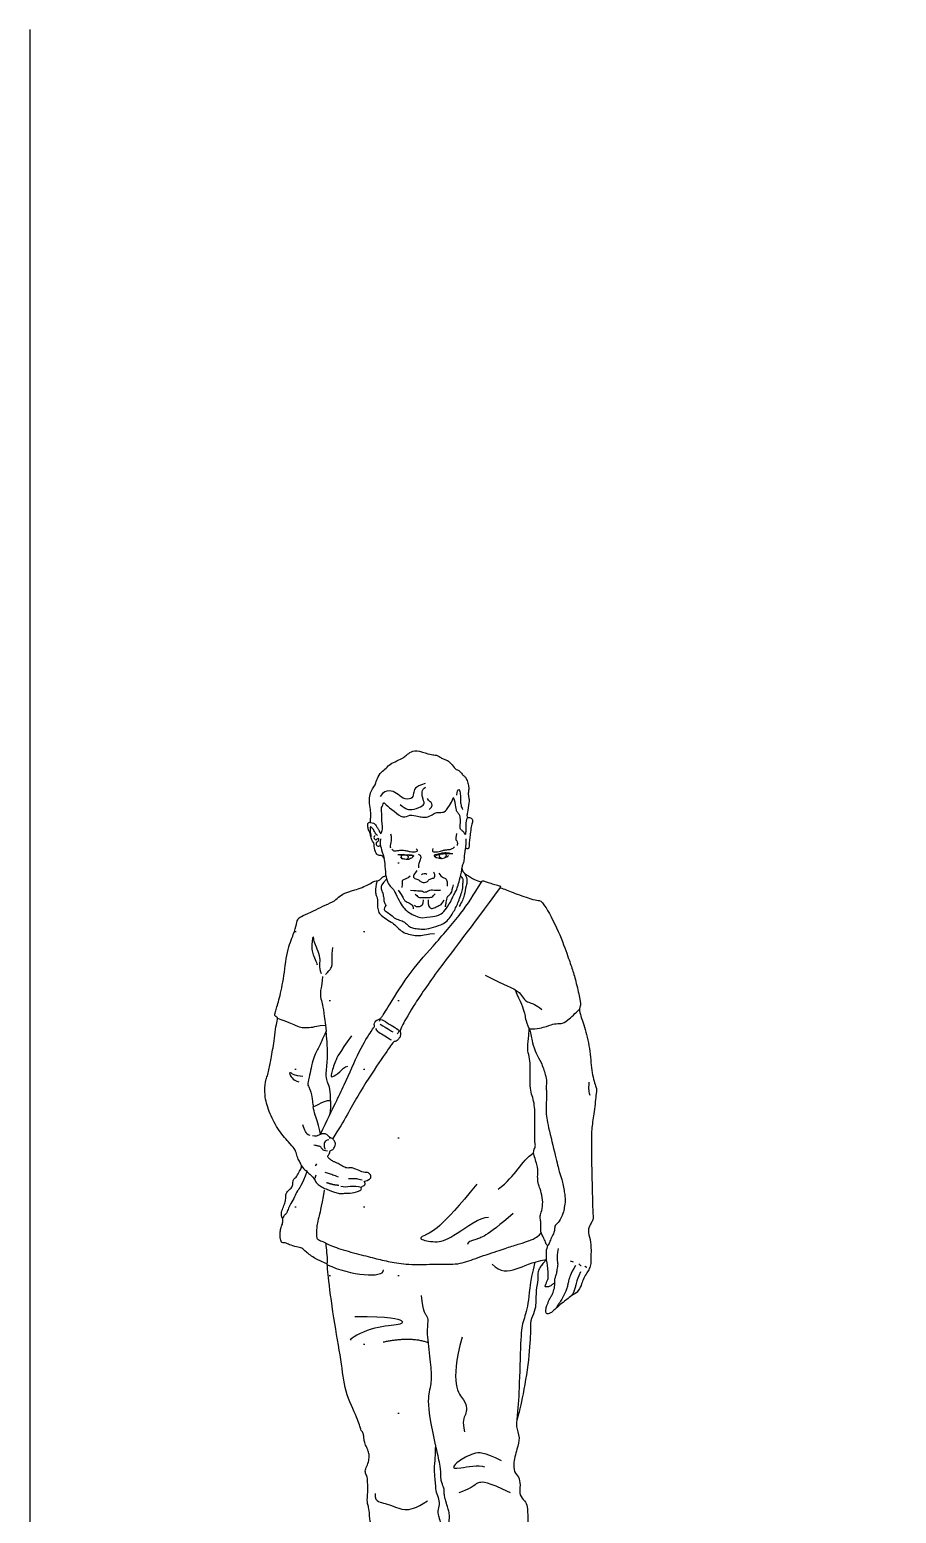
# Model space of a CAD drawing. Header units: millimetres. Extents: x 1205.7 to 1284.3, y 625.1 to 651.5.
# Drawn here: x 1205.698 to 1206.697, y 647.795 to 649.508 of the extents above; entities that cross this region are included whole.
import ezdxf

# ---------------------------------------------------------------- set-up
doc = ezdxf.new("R2010")
doc.units = ezdxf.units.MM

msp = doc.modelspace()

# ---------------------------------------------------------------- hatches: boundary and pattern name
h = msp.add_hatch()
h.set_pattern_fill('DOTS', color=256, scale=0.05)
h.set_pattern_definition([(0, (-524.291596, -66.7022), (0.0396875, 0.079375), [0, -0.079375])])
edge = h.paths.add_edge_path()
edge.add_line((1206.6972, 647.4814), (1206.2643, 647.4927))
edge.add_spline(control_points=[(1206.2643, 647.4927), (1206.2641, 647.4926), (1206.2634, 647.4925), (1206.2618, 647.4925), (1206.2031, 647.4925), (1206.2007, 647.4924), (1206.1999, 647.4929), (1206.1997, 647.4943), (1206.1997, 647.4944)], knot_values=[278.712455, 278.712455, 278.712455, 278.712455, 278.901999, 279.288079, 279.674158, 280.060237, 280.446317, 280.48309, 280.48309, 280.48309, 280.48309], degree=3, periodic=0)
edge.add_spline(control_points=[(1206.1975, 647.5215), (1206.1974, 647.5206), (1206.1972, 647.5182), (1206.1985, 647.5132), (1206.2, 647.5037), (1206.1992, 647.4997), (1206.1995, 647.4957), (1206.1997, 647.4944)], knot_values=[277.022406, 277.022406, 277.022406, 277.022406, 277.204912, 277.590991, 277.97707, 278.36315, 278.712455, 278.712455, 278.712455, 278.712455], degree=3, periodic=0)
edge.add_line((1206.1997, 647.4944), (1206.1803, 647.4949))
edge.add_spline(control_points=[(1206.1803, 647.4949), (1206.1796, 647.4942), (1206.1776, 647.4931), (1206.1763, 647.4925), (1206.1757, 647.4925), (1206.1752, 647.4925), (1206.1208, 647.4925), (1206.1188, 647.4925), (1206.1175, 647.493), (1206.1155, 647.4948), (1206.1147, 647.4966), (1206.1147, 647.4967)], knot_values=[238.578133, 238.578133, 238.578133, 238.578133, 238.820392, 239.206471, 239.59255, 239.978629, 240.364709, 240.750788, 241.136867, 241.522946, 241.541799, 241.541799, 241.541799, 241.541799], degree=3, periodic=0)
edge.add_spline(control_points=[(1206.1568, 648.672), (1206.1532, 648.673), (1206.143, 648.6767), (1206.1359, 648.6734), (1206.1307, 648.6691), (1206.128, 648.6669), (1206.1187, 648.6626), (1206.112, 648.6592), (1206.1077, 648.654), (1206.1016, 648.6497), (1206.0973, 648.6412), (1206.0964, 648.6356), (1206.0927, 648.632), (1206.0899, 648.6249), (1206.089, 648.6172), (1206.0907, 648.6068), (1206.0915, 648.601), (1206.0907, 648.5972), (1206.0905, 648.5941), (1206.0909, 648.5927), (1206.0908, 648.5925), (1206.0893, 648.593), (1206.0883, 648.5925), (1206.0871, 648.5902), (1206.0883, 648.5848), (1206.0889, 648.5831), (1206.0897, 648.5815), (1206.0908, 648.5783), (1206.0921, 648.5715), (1206.0942, 648.57), (1206.0946, 648.5688), (1206.0961, 648.5575), (1206.0997, 648.5544), (1206.1041, 648.5544), (1206.1059, 648.5528), (1206.1072, 648.5497), (1206.1084, 648.5341), (1206.109, 648.5307), (1206.1042, 648.5301), (1206.103, 648.5275), (1206.1004, 648.5254), (1206.0939, 648.525), (1206.0913, 648.5216), (1206.0709, 648.5138), (1206.0603, 648.5115), (1206.0538, 648.5062), (1206.0481, 648.5009), (1206.0351, 648.4959), (1206.0255, 648.4907), (1206.0115, 648.4846), (1206.0069, 648.4822), (1206.0056, 648.476), (1206.0026, 648.4644), (1205.9941, 648.4454), (1205.9906, 648.4102), (1205.9848, 648.3863), (1205.9806, 648.3724), (1205.9798, 648.3696), (1205.9834, 648.3678), (1205.9836, 648.3668), (1205.9836, 648.3646), (1205.9807, 648.3545), (1205.98, 648.3398), (1205.9776, 648.3303), (1205.9759, 648.3197), (1205.9746, 648.3124), (1205.9733, 648.3054), (1205.9712, 648.2982), (1205.9694, 648.2951), (1205.9679, 648.2783), (1205.9731, 648.2592), (1205.9832, 648.2387), (1205.997, 648.2227), (1206.0035, 648.216), (1206.0053, 648.2101), (1206.0072, 648.204), (1206.0102, 648.1991), (1206.0115, 648.1959), (1206.0111, 648.1941), (1206.0081, 648.1889), (1206.0046, 648.1824), (1206.0028, 648.182), (1206.0014, 648.1802), (1206.0012, 648.1744), (1205.9998, 648.1708), (1205.994, 648.1665), (1205.993, 648.1631), (1205.993, 648.1585), (1205.9924, 648.1536), (1205.9895, 648.1474), (1205.9875, 648.141), (1205.9882, 648.1368), (1205.9895, 648.1361), (1205.9899, 648.1319), (1205.9882, 648.1264), (1205.9865, 648.1217), (1205.9862, 648.1157), (1205.9867, 648.112), (1205.9875, 648.1092), (1205.9885, 648.1075), (1205.9912, 648.1075), (1205.9932, 648.1075), (1205.9962, 648.1053), (1206.0063, 648.1025), (1206.0118, 648.102), (1206.0155, 648.0973), (1206.027, 648.0889), (1206.0386, 648.0839), (1206.0409, 648.0832), (1206.0411, 648.0812), (1206.0411, 648.0759), (1206.0479, 648.02), (1206.0577, 647.97), (1206.0603, 647.9361), (1206.0771, 647.9027), (1206.0794, 647.8908), (1206.0821, 647.8888), (1206.0831, 647.8841), (1206.0831, 647.8811), (1206.0841, 647.8754), (1206.0871, 647.8701), (1206.0891, 647.8642), (1206.0893, 647.8597), (1206.0881, 647.8528), (1206.0846, 647.8465), (1206.0846, 647.8413), (1206.0873, 647.8373), (1206.0873, 647.8304), (1206.0881, 647.8242), (1206.0866, 647.809), (1206.0878, 647.804), (1206.0894, 647.8002), (1206.0898, 647.7851), (1206.0935, 647.7764), (1206.0958, 647.7696), (1206.0968, 647.7634), (1206.0994, 647.6977), (1206.1027, 647.687), (1206.106, 647.6823), (1206.1079, 647.6757), (1206.1071, 647.6662), (1206.1068, 647.6585), (1206.1086, 647.6533), (1206.1083, 647.6454), (1206.1077, 647.6395), (1206.1074, 647.6334), (1206.1089, 647.6291), (1206.1129, 647.6239), (1206.1129, 647.6205), (1206.1083, 647.6156), (1206.1059, 647.5889), (1206.1059, 647.5834), (1206.1104, 647.5813), (1206.1148, 647.5801), (1206.1195, 647.5769), (1206.1208, 647.5751), (1206.119, 647.5743), (1206.1192, 647.5688), (1206.1214, 647.5494), (1206.1192, 647.5375), (1206.1156, 647.5277), (1206.1165, 647.5221), (1206.1165, 647.5175), (1206.1157, 647.5169), (1206.1149, 647.5165), (1206.1138, 647.5115), (1206.1129, 647.503), (1206.114, 647.4983), (1206.1147, 647.4967)], knot_values=[174.507828, 174.507828, 174.507828, 174.507828, 174.893907, 175.279986, 175.666065, 176.052145, 176.438224, 176.824303, 177.210382, 177.596462, 177.982541, 178.36862, 178.754699, 179.140779, 179.526858, 179.912937, 180.299017, 180.685096, 181.071175, 181.457254, 181.843334, 182.229413, 182.615492, 183.001571, 183.387651, 183.77373, 184.159809, 184.545888, 184.931968, 185.318047, 185.704126, 186.090206, 186.476285, 186.862364, 187.248443, 187.634523, 188.020602, 188.406681, 188.79276, 189.17884, 189.564919, 189.950998, 190.337077, 190.723157, 191.109236, 191.495315, 191.881394, 192.267474, 192.653553, 193.039632, 193.425712, 193.811791, 194.19787, 194.583949, 194.970029, 195.356108, 195.742187, 196.128266, 196.514346, 196.900425, 197.286504, 197.672583, 198.058663, 198.444742, 198.830821, 199.216901, 199.60298, 199.989059, 200.375138, 200.761218, 201.147297, 201.533376, 201.919455, 202.305535, 202.691614, 203.077693, 203.463772, 203.849852, 204.235931, 204.62201, 205.008089, 205.394169, 205.780248, 206.166327, 206.552407, 206.938486, 207.324565, 207.710644, 208.096724, 208.482803, 208.868882, 209.254961, 209.641041, 210.02712, 210.413199, 210.799278, 211.185358, 211.571437, 211.957516, 212.343596, 212.729675, 213.115754, 213.501833, 213.887913, 214.273992, 214.660071, 215.04615, 215.43223, 215.818309, 216.204388, 216.590467, 216.976547, 217.362626, 217.748705, 218.134784, 218.520864, 218.906943, 219.293022, 219.679102, 220.065181, 220.45126, 220.837339, 221.223419, 221.609498, 221.995577, 222.381656, 222.767736, 223.153815, 223.539894, 223.925973, 224.312053, 224.698132, 225.084211, 225.47029, 225.85637, 226.242449, 226.628528, 227.014608, 227.400687, 227.786766, 228.172845, 228.558925, 228.945004, 229.331083, 229.717162, 230.103242, 230.489321, 230.8754, 231.261479, 231.647559, 232.033638, 232.419717, 232.805797, 233.191876, 233.577955, 233.964034, 234.350114, 234.736193, 235.122272, 235.508351, 235.894431, 236.28051, 236.666589, 237.052668, 237.438748, 237.824827, 238.210906, 238.578133, 238.578133, 238.578133, 238.578133], degree=3, periodic=0)
edge.add_line((1206.1147, 647.4967), (1205.6976, 647.5076))
edge.add_line((1205.6976, 647.5076), (1205.6976, 647.4075))
edge.add_line((1205.6976, 647.4075), (1206.6972, 647.3814))
edge.add_line((1206.6972, 647.3814), (1206.6972, 647.4814))

# ---------------------------------------------------------------- linework, layer by layer
msp.add_line((1205.6976, 649.5076), (1205.6976, 647.2575))
for points in [[(1206.0328, 648.3584), (1206.0386, 648.3588)], [(1206.3211, 648.0865), (1206.3244, 648.0854)]]:
    msp.add_lwpolyline(points)
for points, knots in [([(1206.2186, 648.5238), (1206.2179, 648.524), (1206.2143, 648.5254), (1206.2091, 648.5273), (1206.1982, 648.5344), (1206.1974, 648.536), (1206.196, 648.5384), (1206.1962, 648.5424), (1206.1987, 648.5479), (1206.1987, 648.5533), (1206.1994, 648.5585), (1206.1997, 648.5613), (1206.2003, 648.5633), (1206.2015, 648.5626), (1206.2031, 648.5617), (1206.2044, 648.5636), (1206.2044, 648.5673), (1206.2048, 648.5727), (1206.2059, 648.5789), (1206.2067, 648.5883), (1206.2089, 648.593), (1206.2081, 648.5967), (1206.2058, 648.5982), (1206.2039, 648.5983), (1206.2025, 648.5981), (1206.2017, 648.6001), (1206.2027, 648.6054), (1206.2049, 648.619), (1206.2038, 648.6221), (1206.2033, 648.626), (1206.2041, 648.6316), (1206.204, 648.6347), (1206.202, 648.6414), (1206.2004, 648.6451), (1206.1976, 648.6467), (1206.195, 648.6503), (1206.1927, 648.6526), (1206.1893, 648.6539), (1206.1883, 648.6551), (1206.1814, 648.663), (1206.1775, 648.6653), (1206.1736, 648.6661), (1206.17, 648.6687), (1206.1668, 648.6704), (1206.1641, 648.6703), (1206.1603, 648.6709), (1206.1568, 648.672), (1206.1532, 648.673), (1206.143, 648.6767), (1206.1359, 648.6734), (1206.1307, 648.6691), (1206.128, 648.6669), (1206.1187, 648.6626), (1206.112, 648.6592), (1206.1077, 648.654), (1206.1016, 648.6497), (1206.0973, 648.6412), (1206.0964, 648.6356), (1206.0927, 648.632), (1206.0899, 648.6249), (1206.089, 648.6172), (1206.0907, 648.6068), (1206.0915, 648.601), (1206.0907, 648.5972), (1206.0905, 648.5941), (1206.0909, 648.5927), (1206.0908, 648.5925), (1206.0893, 648.593), (1206.0883, 648.5925), (1206.0871, 648.5902), (1206.0883, 648.5848), (1206.0889, 648.5831), (1206.0897, 648.5815), (1206.0908, 648.5783), (1206.0921, 648.5715), (1206.0942, 648.57), (1206.0946, 648.5688), (1206.0961, 648.5575), (1206.0997, 648.5544), (1206.1041, 648.5544), (1206.1059, 648.5528), (1206.1072, 648.5497), (1206.1084, 648.5341), (1206.109, 648.5307), (1206.1042, 648.5301), (1206.103, 648.5275), (1206.1004, 648.5254), (1206.0939, 648.525), (1206.0913, 648.5216), (1206.0709, 648.5138), (1206.0603, 648.5115), (1206.0538, 648.5062), (1206.0481, 648.5009), (1206.0351, 648.4959), (1206.0255, 648.4907), (1206.0115, 648.4846), (1206.0069, 648.4822), (1206.0056, 648.476), (1206.0026, 648.4644), (1205.9941, 648.4454), (1205.9906, 648.4102), (1205.9848, 648.3863), (1205.9806, 648.3724), (1205.9798, 648.3696), (1205.9834, 648.3678), (1205.9836, 648.3668), (1205.9836, 648.3646), (1205.9807, 648.3545), (1205.98, 648.3398), (1205.9776, 648.3303), (1205.9759, 648.3197), (1205.9746, 648.3124), (1205.9733, 648.3054), (1205.9712, 648.2982), (1205.9694, 648.2951), (1205.9679, 648.2783), (1205.9731, 648.2592), (1205.9832, 648.2387), (1205.997, 648.2227), (1206.0035, 648.216), (1206.0053, 648.2101), (1206.0072, 648.204), (1206.0102, 648.1991), (1206.0115, 648.1959), (1206.0111, 648.1941), (1206.0081, 648.1889), (1206.0046, 648.1824), (1206.0028, 648.182), (1206.0014, 648.1802), (1206.0012, 648.1744), (1205.9998, 648.1708), (1205.994, 648.1665), (1205.993, 648.1631), (1205.993, 648.1585), (1205.9924, 648.1536), (1205.9895, 648.1474), (1205.9875, 648.141), (1205.9882, 648.1368), (1205.9895, 648.1361), (1205.9899, 648.1319), (1205.9882, 648.1264), (1205.9865, 648.1217), (1205.9862, 648.1157), (1205.9867, 648.112), (1205.9875, 648.1092), (1205.9885, 648.1075), (1205.9912, 648.1075), (1205.9932, 648.1075), (1205.9962, 648.1053), (1206.0063, 648.1025), (1206.0118, 648.102), (1206.0155, 648.0973), (1206.027, 648.0889), (1206.0386, 648.0839), (1206.0409, 648.0832), (1206.0411, 648.0812), (1206.0411, 648.0759), (1206.0479, 648.02), (1206.0577, 647.97), (1206.0603, 647.9361), (1206.0771, 647.9027), (1206.0794, 647.8908), (1206.0821, 647.8888), (1206.0831, 647.8841), (1206.0831, 647.8811), (1206.0841, 647.8754), (1206.0871, 647.8701), (1206.0891, 647.8642), (1206.0893, 647.8597), (1206.0881, 647.8528), (1206.0846, 647.8465), (1206.0846, 647.8413), (1206.0873, 647.8373), (1206.0873, 647.8304), (1206.0881, 647.8242), (1206.0866, 647.809), (1206.0878, 647.804), (1206.0894, 647.8002), (1206.0898, 647.7851), (1206.0935, 647.7764), (1206.0958, 647.7696), (1206.0968, 647.7634), (1206.0994, 647.6977), (1206.1027, 647.687), (1206.106, 647.6823), (1206.1079, 647.6757), (1206.1071, 647.6662), (1206.1068, 647.6585), (1206.1086, 647.6533), (1206.1083, 647.6454), (1206.1077, 647.6395), (1206.1074, 647.6334), (1206.1089, 647.6291), (1206.1129, 647.6239), (1206.1129, 647.6205), (1206.1083, 647.6156), (1206.1059, 647.5889), (1206.1059, 647.5834), (1206.1104, 647.5813), (1206.1148, 647.5801), (1206.1195, 647.5769), (1206.1208, 647.5751), (1206.119, 647.5743), (1206.1192, 647.5688), (1206.1214, 647.5494), (1206.1192, 647.5375), (1206.1156, 647.5277), (1206.1165, 647.5221), (1206.1165, 647.5175), (1206.1157, 647.5169), (1206.1149, 647.5165), (1206.1138, 647.5115), (1206.1129, 647.5028), (1206.1146, 647.4957), (1206.1175, 647.493), (1206.1188, 647.4925), (1206.1208, 647.4925), (1206.1752, 647.4925), (1206.1757, 647.4925), (1206.1763, 647.4925), (1206.1778, 647.4932), (1206.182, 647.4956), (1206.1831, 647.5034), (1206.1835, 647.5154), (1206.1811, 647.5208), (1206.1793, 647.5221), (1206.1782, 647.5264), (1206.1772, 647.5317), (1206.1778, 647.5348), (1206.1768, 647.5545), (1206.1765, 647.5641), (1206.1763, 647.5694), (1206.1755, 647.5728), (1206.1763, 647.5773), (1206.1778, 647.5825), (1206.1773, 647.5845), (1206.1761, 647.5868), (1206.1763, 647.5881), (1206.1772, 647.5889), (1206.1814, 647.5981), (1206.1801, 647.6036), (1206.1794, 647.6043), (1206.1804, 647.6105), (1206.1809, 647.6162), (1206.1784, 647.6279), (1206.181, 647.6345), (1206.1796, 647.6384), (1206.1778, 647.6428), (1206.1777, 647.6711), (1206.1769, 647.6847), (1206.1739, 647.693), (1206.1761, 647.7393), (1206.1769, 647.7472), (1206.1746, 647.7533), (1206.1744, 647.7644), (1206.171, 647.7731), (1206.1714, 647.7863), (1206.1687, 647.7928), (1206.1679, 647.7977), (1206.1706, 647.8056), (1206.1691, 647.8136), (1206.1653, 647.8219), (1206.1657, 647.8295), (1206.1645, 647.8363), (1206.1638, 647.8499), (1206.1657, 647.8624), (1206.1653, 647.8742), (1206.1661, 647.8746), (1206.1662, 647.872), (1206.1721, 647.8467), (1206.1718, 647.8397), (1206.1718, 647.8335), (1206.1754, 647.8243), (1206.1758, 647.8222), (1206.1758, 647.8163), (1206.1767, 647.812), (1206.1797, 647.8022), (1206.1813, 647.7982), (1206.1819, 647.7912), (1206.1813, 647.7844), (1206.1825, 647.7795), (1206.1858, 647.7535), (1206.1869, 647.7312), (1206.1922, 647.7232), (1206.1934, 647.7156), (1206.1926, 647.7062), (1206.1918, 647.699), (1206.1897, 647.7012), (1206.1927, 647.6915), (1206.1922, 647.6818), (1206.1912, 647.6769), (1206.1928, 647.6565), (1206.1902, 647.6501), (1206.189, 647.644), (1206.1879, 647.6376), (1206.1894, 647.6346), (1206.1875, 647.627), (1206.1909, 647.6221), (1206.1955, 647.6156), (1206.1962, 647.6103), (1206.1936, 647.6035), (1206.1939, 647.5993), (1206.1935, 647.5916), (1206.196, 647.5869), (1206.1972, 647.5849), (1206.197, 647.5837), (1206.195, 647.5815), (1206.1939, 647.5654), (1206.1939, 647.5548), (1206.1962, 647.5503), (1206.1985, 647.5442), (1206.1988, 647.5386), (1206.1981, 647.5238), (1206.197, 647.5192), (1206.1985, 647.5132), (1206.2, 647.5037), (1206.1992, 647.4996), (1206.1996, 647.4931), (1206.2007, 647.4924), (1206.2031, 647.4925), (1206.2618, 647.4925), (1206.2638, 647.4925), (1206.2648, 647.4929), (1206.2667, 647.4959), (1206.2667, 647.5023), (1206.2665, 647.5049), (1206.2696, 647.5091), (1206.275, 647.5182), (1206.2755, 647.5237), (1206.2745, 647.53), (1206.2757, 647.5318), (1206.2764, 647.5351), (1206.2733, 647.5471), (1206.2658, 647.5543), (1206.2621, 647.556), (1206.2608, 647.562), (1206.2611, 647.5672), (1206.2623, 647.5719), (1206.2626, 647.5759), (1206.2601, 647.5806), (1206.2616, 647.5826), (1206.2633, 647.5844), (1206.2666, 647.5871), (1206.2676, 647.5906), (1206.2648, 647.5938), (1206.2678, 647.5988), (1206.2698, 647.6013), (1206.2728, 647.6105), (1206.2648, 647.6261), (1206.2671, 647.6353), (1206.2665, 647.6393), (1206.2642, 647.6417), (1206.2653, 647.6515), (1206.2624, 647.6607), (1206.2607, 647.6665), (1206.263, 647.6757), (1206.2667, 647.7168), (1206.2714, 647.7008), (1206.2686, 647.7176), (1206.2681, 647.7335), (1206.2686, 647.7461), (1206.269, 647.7559), (1206.2723, 647.7653), (1206.2723, 647.7905), (1206.2718, 647.8041), (1206.269, 647.8092), (1206.262, 647.8162), (1206.2634, 647.8247), (1206.263, 647.8363), (1206.2574, 647.841), (1206.2547, 647.8502), (1206.2598, 647.8708), (1206.2636, 647.882), (1206.258, 647.8965), (1206.2598, 647.9045), (1206.264, 647.918), (1206.2733, 647.9687), (1206.2757, 648.0075), (1206.2747, 648.0169), (1206.2803, 648.029), (1206.2817, 648.037), (1206.2813, 648.0529), (1206.2845, 648.0659), (1206.283, 648.0726), (1206.2857, 648.0781), (1206.2888, 648.0827), (1206.2919, 648.0861), (1206.2934, 648.0892), (1206.2939, 648.0865), (1206.2947, 648.0829), (1206.2955, 648.0746), (1206.2961, 648.0679), (1206.295, 648.0642), (1206.2935, 648.0615), (1206.2923, 648.0583), (1206.2921, 648.0572), (1206.2921, 648.0568), (1206.2946, 648.0565), (1206.2977, 648.057), (1206.3001, 648.059), (1206.3014, 648.06), (1206.3029, 648.0609), (1206.3031, 648.0611), (1206.3031, 648.0608), (1206.3035, 648.0573), (1206.3013, 648.0497), (1206.2989, 648.0451), (1206.2979, 648.0441), (1206.2945, 648.036), (1206.293, 648.0314), (1206.2928, 648.0281), (1206.2932, 648.0265), (1206.2942, 648.025), (1206.2969, 648.0257), (1206.3, 648.0273), (1206.3043, 648.0316), (1206.3113, 648.0378), (1206.3176, 648.0422), (1206.3222, 648.0467), (1206.3294, 648.0495), (1206.3342, 648.059), (1206.3355, 648.0647), (1206.3395, 648.0717), (1206.3426, 648.0763), (1206.3449, 648.0816), (1206.3449, 648.0888), (1206.3454, 648.1095), (1206.3409, 648.1192), (1206.3434, 648.1282), (1206.3468, 648.1321), (1206.3478, 648.1362), (1206.347, 648.1419), (1206.347, 648.1473), (1206.3455, 648.2035), (1206.3455, 648.2227), (1206.3455, 648.2406), (1206.349, 648.2577), (1206.3512, 648.2833), (1206.3519, 648.2847), (1206.3455, 648.3025), (1206.3444, 648.3281), (1206.3387, 648.3552), (1206.3316, 648.373), (1206.3316, 648.378), (1206.333, 648.3815), (1206.333, 648.3858), (1206.328, 648.4079), (1206.3238, 648.4229), (1206.3188, 648.4364), (1206.3088, 648.4656), (1206.2891, 648.5028), (1206.2844, 648.5023), (1206.2774, 648.5037), (1206.2531, 648.5121), (1206.2449, 648.5159), (1206.2403, 648.5174), (1206.2402, 648.5174), (1206.2406, 648.5183), (1206.2405, 648.5196), (1206.2389, 648.5197), (1206.2328, 648.5214), (1206.226, 648.5234), (1206.2221, 648.5251), (1206.2195, 648.5256), (1206.2186, 648.5238)], [157.825753, 157.825753, 157.825753, 157.825753, 157.906419, 158.292498, 158.678578, 159.064657, 159.450736, 159.836816, 160.222895, 160.608974, 160.995053, 161.381133, 161.767212, 162.153291, 162.53937, 162.92545, 163.311529, 163.697608, 164.083687, 164.469767, 164.855846, 165.241925, 165.628004, 166.014084, 166.400163, 166.786242, 167.172322, 167.558401, 167.94448, 168.330559, 168.716639, 169.102718, 169.488797, 169.874876, 170.260956, 170.647035, 171.033114, 171.419193, 171.805273, 172.191352, 172.577431, 172.963511, 173.34959, 173.735669, 174.121748, 174.507828, 174.507828, 174.507828, 174.893907, 175.279986, 175.666065, 176.052145, 176.438224, 176.824303, 177.210382, 177.596462, 177.982541, 178.36862, 178.754699, 179.140779, 179.526858, 179.912937, 180.299017, 180.685096, 181.071175, 181.457254, 181.843334, 182.229413, 182.615492, 183.001571, 183.387651, 183.77373, 184.159809, 184.545888, 184.931968, 185.318047, 185.704126, 186.090206, 186.476285, 186.862364, 187.248443, 187.634523, 188.020602, 188.406681, 188.79276, 189.17884, 189.564919, 189.950998, 190.337077, 190.723157, 191.109236, 191.495315, 191.881394, 192.267474, 192.653553, 193.039632, 193.425712, 193.811791, 194.19787, 194.583949, 194.970029, 195.356108, 195.742187, 196.128266, 196.514346, 196.900425, 197.286504, 197.672583, 198.058663, 198.444742, 198.830821, 199.216901, 199.60298, 199.989059, 200.375138, 200.761218, 201.147297, 201.533376, 201.919455, 202.305535, 202.691614, 203.077693, 203.463772, 203.849852, 204.235931, 204.62201, 205.008089, 205.394169, 205.780248, 206.166327, 206.552407, 206.938486, 207.324565, 207.710644, 208.096724, 208.482803, 208.868882, 209.254961, 209.641041, 210.02712, 210.413199, 210.799278, 211.185358, 211.571437, 211.957516, 212.343596, 212.729675, 213.115754, 213.501833, 213.887913, 214.273992, 214.660071, 215.04615, 215.43223, 215.818309, 216.204388, 216.590467, 216.976547, 217.362626, 217.748705, 218.134784, 218.520864, 218.906943, 219.293022, 219.679102, 220.065181, 220.45126, 220.837339, 221.223419, 221.609498, 221.995577, 222.381656, 222.767736, 223.153815, 223.539894, 223.925973, 224.312053, 224.698132, 225.084211, 225.47029, 225.85637, 226.242449, 226.628528, 227.014608, 227.400687, 227.786766, 228.172845, 228.558925, 228.945004, 229.331083, 229.717162, 230.103242, 230.489321, 230.8754, 231.261479, 231.647559, 232.033638, 232.419717, 232.805797, 233.191876, 233.577955, 233.964034, 234.350114, 234.736193, 235.122272, 235.508351, 235.894431, 236.28051, 236.666589, 237.052668, 237.438748, 237.824827, 238.210906, 238.596985, 238.983065, 239.369144, 239.755223, 240.141303, 240.527382, 240.913461, 241.29954, 241.68562, 242.071699, 242.457778, 242.843857, 243.229937, 243.616016, 244.002095, 244.388174, 244.774254, 245.160333, 245.546412, 245.932492, 246.318571, 246.70465, 247.090729, 247.476809, 247.862888, 248.248967, 248.635046, 249.021126, 249.407205, 249.793284, 250.179363, 250.565443, 250.951522, 251.337601, 251.72368, 252.10976, 252.495839, 252.881918, 253.267998, 253.654077, 254.040156, 254.426235, 254.812315, 255.198394, 255.584473, 255.970552, 256.356632, 256.742711, 257.12879, 257.514869, 257.900949, 258.287028, 258.673107, 259.059187, 259.445266, 259.831345, 260.217424, 260.603504, 260.989583, 261.375662, 261.761741, 262.147821, 262.5339, 262.919979, 263.306058, 263.692138, 264.078217, 264.464296, 264.850375, 265.236455, 265.622534, 266.008613, 266.394693, 266.780772, 267.166851, 267.55293, 267.93901, 268.325089, 268.711168, 269.097247, 269.483327, 269.869406, 270.255485, 270.641564, 271.027644, 271.413723, 271.799802, 272.185882, 272.571961, 272.95804, 273.344119, 273.730199, 274.116278, 274.502357, 274.888436, 275.274516, 275.660595, 276.046674, 276.432753, 276.818833, 277.204912, 277.590991, 277.97707, 278.36315, 278.749229, 279.135308, 279.521388, 279.907467, 280.293546, 280.679625, 281.065705, 281.451784, 281.837863, 282.223942, 282.610022, 282.996101, 283.38218, 283.768259, 284.154339, 284.540418, 284.926497, 285.312577, 285.698656, 286.084735, 286.470814, 286.856894, 287.242973, 287.629052, 288.015131, 288.401211, 288.78729, 289.173369, 289.559448, 289.945528, 290.331607, 290.717686, 291.103765, 291.489845, 291.875924, 292.262003, 292.648083, 293.034162, 293.420241, 293.80632, 294.1924, 294.578479, 294.964558, 295.350637, 295.736717, 296.122796, 296.508875, 296.894954, 297.281034, 297.667113, 298.053192, 298.439271, 298.825351, 299.21143, 299.597509, 299.983589, 300.369668, 300.755747, 301.141826, 301.527906, 301.913985, 302.300064, 302.686143, 303.072223, 303.458302, 303.844381, 304.23046, 304.61654, 305.002619, 305.388698, 305.774778, 306.160857, 306.546936, 306.933015, 307.319095, 307.705174, 308.091253, 308.477332, 308.863412, 309.249491, 309.63557, 310.021649, 310.407729, 310.793808, 311.179887, 311.565966, 311.952046, 312.338125, 312.724204, 313.110284, 313.496363, 313.882442, 314.268521, 314.654601, 315.04068, 315.426759, 315.812838, 316.198918, 316.584997, 316.971076, 317.357155, 317.743235, 318.129314, 318.515393, 318.901473, 319.287552, 319.673631, 320.05971, 320.44579, 320.831869, 321.217948, 321.604027, 321.990107, 322.376186, 322.762265, 323.148344, 323.534424, 323.920503, 324.306582, 324.692661, 325.078741, 325.46482, 325.850899, 326.236979, 326.623058, 327.009137, 327.395216, 327.781296, 328.167375, 328.553454, 328.939533, 329.325613, 329.711692, 330.097771, 330.48385, 330.86993, 331.256009, 331.642088, 331.652529, 331.652529, 331.652529, 331.852129, 332.051729, 332.251329, 332.450929, 332.650528, 332.850128, 332.850128, 332.850128, 332.850128]), ([(1206.1506, 648.4827), (1206.1653, 648.4842), (1206.1721, 648.4866), (1206.1765, 648.4906), (1206.1838, 648.5017), (1206.1858, 648.5072), (1206.1872, 648.5098), (1206.1899, 648.5142), (1206.1915, 648.5196), (1206.1941, 648.5283), (1206.1964, 648.538), (1206.1962, 648.5396)], [3.897994, 3.897994, 3.897994, 3.897994, 4.149244, 4.564169, 4.979093, 5.394018, 5.808942, 6.223867, 6.638791, 7.053715, 7.46864, 7.46864, 7.46864, 7.46864]), ([(1206.1083, 648.5313), (1206.11, 648.522), (1206.1162, 648.5167), (1206.1181, 648.5136), (1206.124, 648.502), (1206.1278, 648.4945), (1206.1377, 648.486), (1206.1481, 648.4828), (1206.1506, 648.4827)], [0, 0, 0, 0, 0.414924, 0.829849, 1.244773, 1.659698, 2.074622, 2.479973, 2.479973, 2.479973, 2.479973]), ([(1206.0354, 648.4147), (1206.034, 648.4016), (1206.0322, 648.3974), (1206.034, 648.3857), (1206.0359, 648.382), (1206.0376, 648.3653), (1206.039, 648.3568), (1206.0395, 648.3517)], [0, 0, 0, 0, 0.757326, 1.514652, 2.271978, 3.029304, 3.597854, 3.597854, 3.597854, 3.597854]), ([(1206.0395, 648.3517), (1206.0397, 648.3501), (1206.0407, 648.3408), (1206.0416, 648.326), (1206.0408, 648.3165), (1206.0388, 648.3011), (1206.0409, 648.2913), (1206.0444, 648.2873), (1206.0445, 648.2761), (1206.0445, 648.2712), (1206.0405, 648.2734), (1206.0337, 648.2684), (1206.0247, 648.2646), (1206.0243, 648.2667), (1206.0233, 648.2735), (1206.0223, 648.2809), (1206.0208, 648.2844), (1206.0188, 648.2886), (1206.018, 648.2904), (1206.0193, 648.2949), (1206.0248, 648.323), (1206.0313, 648.3325), (1206.0352, 648.3421), (1206.0395, 648.3517)], [3.597854, 3.597854, 3.597854, 3.597854, 3.78663, 4.543957, 4.543957, 4.543957, 5.280225, 6.016493, 6.612129, 6.612129, 6.612129, 7.654203, 7.654203, 7.654203, 7.892975, 8.466189, 9.039403, 9.612617, 10.185831, 10.759045, 11.332259, 11.905473, 12.478687, 12.478687, 12.478687, 12.478687]), ([(1206.0332, 648.2329), (1206.0312, 648.2432), (1206.0271, 648.2526), (1206.0252, 648.2615), (1206.0247, 648.2646)], [0, 0, 0, 0, 0.573214, 0.9076562, 0.9076562, 0.9076562, 0.9076562]), ([(1206.0445, 648.2712), (1206.0445, 648.27), (1206.0444, 648.2628), (1206.0444, 648.2566), (1206.0431, 648.254)], [2.0681729, 2.0681729, 2.0681729, 2.0681729, 2.208804, 2.945072, 2.945072, 2.945072, 2.945072])]:
    msp.add_open_spline(points, degree=3, knots=knots)
for points, degree in [([(1206.1536, 648.6374), (1206.1412, 648.6344), (1206.1405, 648.625), (1206.1387, 648.6193), (1206.1275, 648.6193), (1206.1213, 648.627), (1206.1126, 648.6299), (1206.1052, 648.6284), (1206.102, 648.6225)], 3), ([(1206.1248, 648.6133), (1206.132, 648.6073), (1206.1382, 648.6068), (1206.1497, 648.6108), (1206.1541, 648.6143), (1206.1502, 648.6205), (1206.1494, 648.6307), (1206.1541, 648.6332)], 3), ([(1206.1904, 648.6241), (1206.191, 648.6289), (1206.1916, 648.6306), (1206.1934, 648.6308), (1206.1948, 648.6231), (1206.1942, 648.6183), (1206.195, 648.6122), (1206.196, 648.61), (1206.197, 648.6074)], 3), ([(1206.1036, 648.5951), (1206.1039, 648.6028), (1206.1031, 648.6069), (1206.1033, 648.6101), (1206.1048, 648.6123), (1206.106, 648.6163), (1206.1072, 648.614), (1206.1178, 648.6056), (1206.1287, 648.5966), (1206.1356, 648.6023), (1206.1458, 648.5996), (1206.1501, 648.5986), (1206.1568, 648.5986), (1206.1637, 648.6023), (1206.1664, 648.6046), (1206.1734, 648.6036), (1206.1794, 648.606), (1206.1866, 648.6213)], 3), ([(1206.1583, 648.6075), (1206.1635, 648.6114), (1206.1603, 648.6166), (1206.1583, 648.6174), (1206.1563, 648.6202)], 3), ([(1206.2026, 648.5985), (1206.2009, 648.5947), (1206.2007, 648.5909), (1206.2008, 648.5832), (1206.2001, 648.5785), (1206.1998, 648.5785), (1206.1978, 648.5825), (1206.1948, 648.584), (1206.194, 648.5859), (1206.1943, 648.5893), (1206.1946, 648.5988), (1206.193, 648.6024), (1206.1899, 648.6049), (1206.1897, 648.6093), (1206.1878, 648.6173), (1206.1866, 648.6213)], 3), ([(1206.0908, 648.5926), (1206.0937, 648.5924), (1206.0961, 648.5908), (1206.0982, 648.587), (1206.1003, 648.5843), (1206.1012, 648.5818), (1206.1023, 648.5797), (1206.1025, 648.5792), (1206.1048, 648.5845), (1206.1048, 648.5888), (1206.1036, 648.5951)], 3), ([(1206.0988, 648.5776), (1206.0966, 648.5796), (1206.0946, 648.5838), (1206.0921, 648.5868), (1206.0904, 648.5881), (1206.0902, 648.5855), (1206.0903, 648.5797), (1206.0915, 648.5786), (1206.0912, 648.576)], 3), ([(1206.0961, 648.5777), (1206.0939, 648.5755), (1206.0954, 648.5732), (1206.0968, 648.5726), (1206.0975, 648.5724), (1206.0991, 648.5747), (1206.1002, 648.5745), (1206.0999, 648.5715), (1206.099, 648.5701), (1206.0977, 648.57), (1206.0972, 648.5694), (1206.0971, 648.5677), (1206.0975, 648.5664), (1206.0994, 648.565), (1206.1006, 648.5651), (1206.102, 648.5662)], 3), ([(1206.1022, 648.5736), (1206.1011, 648.568), (1206.1029, 648.5641), (1206.1046, 648.5569), (1206.1065, 648.5512)], 3), ([(1206.1139, 648.5794), (1206.1163, 648.5722), (1206.1121, 648.5657), (1206.1137, 648.5634)], 3), ([(1206.1899, 648.5797), (1206.189, 648.5756), (1206.189, 648.573), (1206.1895, 648.5723), (1206.1908, 648.5704), (1206.1912, 648.567), (1206.1905, 648.566)], 3), ([(1206.2005, 648.5739), (1206.2006, 648.5679), (1206.2006, 648.5656), (1206.1999, 648.5634), (1206.2002, 648.5626)], 3), ([(1206.1433, 648.5623), (1206.1447, 648.5611), (1206.145, 648.5598), (1206.1434, 648.5585), (1206.1403, 648.558), (1206.1366, 648.5584), (1206.1331, 648.5598), (1206.1274, 648.5603), (1206.1232, 648.5601), (1206.1186, 648.5592), (1206.117, 648.56), (1206.1152, 648.5614)], 3), ([(1206.1221, 648.5555), (1206.1274, 648.5555), (1206.1302, 648.5557), (1206.1333, 648.555), (1206.1383, 648.5554), (1206.1396, 648.5547), (1206.1404, 648.554), (1206.1406, 648.5534), (1206.1377, 648.5515), (1206.1357, 648.5501), (1206.1334, 648.5496), (1206.1302, 648.55), (1206.1281, 648.5506), (1206.1252, 648.5521)], 3), ([(1206.1289, 648.5557), (1206.126, 648.5542), (1206.126, 648.5529), (1206.1262, 648.5511), (1206.1276, 648.5505)], 3), ([(1206.146, 648.5562), (1206.1479, 648.5549), (1206.1486, 648.5537), (1206.1487, 648.552), (1206.1482, 648.5498), (1206.1463, 648.5449), (1206.146, 648.5427), (1206.1461, 648.5413), (1206.1462, 648.5404)], 3), ([(1206.1628, 648.5624), (1206.1616, 648.5602), (1206.1624, 648.5588), (1206.166, 648.5582), (1206.1735, 648.5602), (1206.1766, 648.561), (1206.181, 648.5613), (1206.184, 648.5618), (1206.1866, 648.5631), (1206.1877, 648.5644)], 3), ([(1206.1654, 648.5557), (1206.1639, 648.5548), (1206.1645, 648.5532), (1206.1659, 648.5523), (1206.1686, 648.5517), (1206.1728, 648.5507), (1206.176, 648.5517), (1206.1791, 648.5532), (1206.1799, 648.5538), (1206.1808, 648.5543)], 3), ([(1206.165, 648.553), (1206.1672, 648.556), (1206.1762, 648.5566), (1206.1795, 648.5568), (1206.1819, 648.5564), (1206.1833, 648.5569), (1206.1855, 648.5569)], 3), ([(1206.1654, 648.5557), (1206.1681, 648.5562), (1206.171, 648.5566), (1206.1733, 648.5575), (1206.1758, 648.5578), (1206.18, 648.5578), (1206.1833, 648.5569)], 3), ([(1206.1714, 648.5569), (1206.1703, 648.5553), (1206.1697, 648.5538), (1206.1711, 648.5521), (1206.1729, 648.5511), (1206.1737, 648.5511)], 3), ([(1206.1762, 648.5577), (1206.1774, 648.5566), (1206.1783, 648.5547), (1206.1775, 648.5524), (1206.1765, 648.552)], 3), ([(1206.1403, 648.554), (1206.1379, 648.5544), (1206.1342, 648.5547), (1206.1276, 648.5549), (1206.1244, 648.5548)], 3), ([(1206.1324, 648.5554), (1206.1345, 648.5535), (1206.1349, 648.5523), (1206.1328, 648.5501), (1206.1327, 648.5504)], 3), ([(1206.0332, 648.2329), (1206.0482, 648.2653), (1206.0607, 648.2884), (1206.078, 648.3312), (1206.0936, 648.3549), (1206.0957, 648.3572), (1206.0948, 648.359), (1206.0958, 648.3628), (1206.0978, 648.3644), (1206.102, 648.3659), (1206.104, 648.3685), (1206.1072, 648.3731), (1206.1342, 648.4177), (1206.1613, 648.4481), (1206.1979, 648.4899), (1206.2091, 648.5083), (1206.2186, 648.5238)], 3), ([(1206.0984, 648.5254), (1206.0951, 648.5139), (1206.0978, 648.5079), (1206.0991, 648.5022), (1206.0986, 648.4945), (1206.1001, 648.4886), (1206.104, 648.4841), (1206.1135, 648.4784), (1206.1187, 648.4749), (1206.1234, 648.4694), (1206.1286, 648.4655), (1206.1363, 648.463), (1206.1443, 648.462), (1206.1498, 648.4622), (1206.1565, 648.4637), (1206.1644, 648.4645)], 3), ([(1206.1093, 648.527), (1206.1033, 648.521), (1206.1025, 648.5172), (1206.1043, 648.5125), (1206.1061, 648.5066), (1206.1059, 648.5006), (1206.1085, 648.4977), (1206.1082, 648.4956), (1206.1056, 648.4926), (1206.1081, 648.49), (1206.1144, 648.4863), (1206.1193, 648.4811), (1206.126, 648.4798), (1206.1312, 648.4767), (1206.1358, 648.4721), (1206.1398, 648.4705), (1206.1469, 648.4696), (1206.1553, 648.4693), (1206.1658, 648.4726), (1206.1782, 648.4761), (1206.1874, 648.4905), (1206.1919, 648.5), (1206.198, 648.5177), (1206.1969, 648.5199), (1206.1977, 648.5246), (1206.1976, 648.527), (1206.1971, 648.5288), (1206.1947, 648.5309)], 3), ([(1206.1364, 648.5305), (1206.1329, 648.5277), (1206.1291, 648.527), (1206.127, 648.5254), (1206.1271, 648.5238), (1206.127, 648.5176)], 3), ([(1206.1442, 648.5373), (1206.1415, 648.5335), (1206.14, 648.5308), (1206.1402, 648.5296), (1206.1415, 648.5279), (1206.1446, 648.5269), (1206.146, 648.5266), (1206.1473, 648.5254), (1206.1493, 648.5242), (1206.1513, 648.5231), (1206.1547, 648.5238), (1206.1564, 648.5245), (1206.1577, 648.5259), (1206.1594, 648.5273), (1206.1615, 648.5282), (1206.1633, 648.5282), (1206.1647, 648.5289), (1206.1654, 648.532), (1206.1646, 648.5339), (1206.1632, 648.5353)], 3), ([(1206.1558, 648.5326), (1206.1548, 648.5337), (1206.1507, 648.5335), (1206.1494, 648.5322)], 3), ([(1206.1694, 648.534), (1206.1733, 648.5291), (1206.1771, 648.529), (1206.1792, 648.5254), (1206.1794, 648.5221), (1206.1792, 648.519)], 3), ([(1206.1991, 648.5341), (1206.2033, 648.5265), (1206.2005, 648.5196), (1206.1994, 648.5087), (1206.1961, 648.501), (1206.193, 648.4955)], 3), ([(1206.2402, 648.5174), (1206.2044, 648.4685), (1206.1684, 648.4227), (1206.1403, 648.3815), (1206.1259, 648.3559), (1206.1247, 648.3521), (1206.1257, 648.348), (1206.1245, 648.3444), (1206.1225, 648.342), (1206.1201, 648.34), (1206.1185, 648.3398), (1206.1171, 648.3398), (1206.1028, 648.3187), (1206.0747, 648.2769), (1206.0609, 648.249), (1206.0472, 648.228)], 3), ([(1206.1227, 648.5146), (1206.1258, 648.5101), (1206.1282, 648.5057), (1206.1297, 648.5027), (1206.1323, 648.5008), (1206.139, 648.4982), (1206.1397, 648.4954), (1206.1401, 648.4931)], 3), ([(1206.1368, 648.5145), (1206.1425, 648.514), (1206.1477, 648.5138), (1206.1509, 648.5134), (1206.1531, 648.512), (1206.1554, 648.5126), (1206.1575, 648.5139), (1206.1604, 648.5149), (1206.1642, 648.5145), (1206.1694, 648.5145), (1206.1712, 648.5147), (1206.1717, 648.5147)], 3), ([(1206.1424, 648.5097), (1206.1451, 648.5072), (1206.146, 648.5062), (1206.1484, 648.5058), (1206.1521, 648.506), (1206.1571, 648.506), (1206.1592, 648.5061), (1206.1617, 648.5064), (1206.1626, 648.5069), (1206.1643, 648.5095), (1206.1651, 648.51), (1206.1654, 648.5102)], 3), ([(1206.1861, 648.5207), (1206.1842, 648.5108), (1206.1805, 648.508), (1206.1784, 648.506), (1206.178, 648.5019), (1206.1776, 648.4994), (1206.1771, 648.4962), (1206.1767, 648.4952)], 3), ([(1206.1514, 648.5032), (1206.1517, 648.4975), (1206.1467, 648.4942), (1206.1425, 648.4958), (1206.142, 648.4965), (1206.1413, 648.4968)], 3), ([(1206.1572, 648.5033), (1206.1571, 648.496), (1206.1597, 648.4933), (1206.1626, 648.4932), (1206.1676, 648.4959), (1206.1716, 648.4974), (1206.1735, 648.499), (1206.1758, 648.5032)], 3), ([(1206.0341, 648.4179), (1206.0323, 648.4222), (1206.0321, 648.4288), (1206.0331, 648.436), (1206.0295, 648.4465), (1206.025, 648.4562), (1206.0253, 648.4614), (1206.0234, 648.4589), (1206.023, 648.4501), (1206.0224, 648.4434), (1206.0286, 648.4313), (1206.029, 648.4282)], 3), ([(1206.0387, 648.4173), (1206.0455, 648.4237), (1206.0468, 648.4282), (1206.0461, 648.4354), (1206.0466, 648.4431), (1206.0472, 648.4483)], 3), ([(1206.2229, 648.4163), (1206.2483, 648.4038), (1206.2593, 648.3997), (1206.2653, 648.3928), (1206.2695, 648.3864), (1206.274, 648.3849), (1206.2812, 648.3826), (1206.2884, 648.3766)], 3), ([(1206.2575, 648.3996), (1206.2637, 648.3855), (1206.2702, 648.3702), (1206.2689, 648.3649), (1206.2738, 648.3545)], 3), ([(1206.2738, 648.3545), (1206.2828, 648.3541), (1206.2959, 648.3577), (1206.3024, 648.3607), (1206.3112, 648.3603), (1206.3166, 648.3627), (1206.3273, 648.3726), (1206.3317, 648.377)], 3), ([(1205.9835, 648.3667), (1205.9946, 648.363), (1206.0052, 648.3576), (1206.0123, 648.3558), (1206.0161, 648.3558), (1206.0239, 648.3562), (1206.0304, 648.3578), (1206.0328, 648.3584)], 3), ([(1206.0965, 648.3549), (1206.0976, 648.3518), (1206.1015, 648.3498), (1206.1091, 648.3453), (1206.1139, 648.3421), (1206.1146, 648.3416)], 3), ([(1206.1011, 648.3631), (1206.1021, 648.3664), (1206.1048, 648.3646), (1206.1152, 648.3581), (1206.1217, 648.3545), (1206.1233, 648.3529), (1206.1235, 648.3525), (1206.1234, 648.3507), (1206.1222, 648.3495), (1206.1216, 648.3488)], 3), ([(1206.1018, 648.3598), (1206.1063, 648.3573), (1206.1122, 648.3536), (1206.1145, 648.3521), (1206.1163, 648.351)], 3), ([(1206.2735, 648.3496), (1206.2732, 648.3463), (1206.2721, 648.3348), (1206.2718, 648.3299), (1206.2745, 648.3195), (1206.2755, 648.3106), (1206.2739, 648.2836), (1206.2804, 648.2704), (1206.2804, 648.2471), (1206.2799, 648.2249), (1206.2805, 648.2229), (1206.2813, 648.2195), (1206.2789, 648.2139), (1206.2785, 648.2104), (1206.2846, 648.1924), (1206.2834, 648.188), (1206.2836, 648.1797), (1206.284, 648.1759), (1206.2854, 648.1725), (1206.2887, 648.1628), (1206.2899, 648.1517), (1206.2875, 648.142), (1206.2861, 648.1374), (1206.2867, 648.1346), (1206.2875, 648.13), (1206.2871, 648.1221), (1206.2875, 648.1183), (1206.2901, 648.1143), (1206.2915, 648.1108), (1206.2925, 648.1088), (1206.2945, 648.1029), (1206.2967, 648.1061), (1206.2985, 648.1122), (1206.3023, 648.1182), (1206.303, 648.1226), (1206.3032, 648.1281), (1206.3084, 648.1311), (1206.3132, 648.1421), (1206.3142, 648.1478), (1206.3156, 648.1566), (1206.3147, 648.1647), (1206.311, 648.1826), (1206.3087, 648.1878), (1206.3048, 648.2052), (1206.295, 648.2438), (1206.2925, 648.26), (1206.2941, 648.2784), (1206.2938, 648.2815), (1206.2932, 648.2873), (1206.2941, 648.2938), (1206.2928, 648.3002), (1206.2877, 648.3168), (1206.2816, 648.3251), (1206.2771, 648.3398), (1206.2763, 648.3452), (1206.274, 648.3544), (1206.2737, 648.3549), (1206.2737, 648.353), (1206.2735, 648.3496)], 3), ([(1206.0688, 648.3462), (1206.0544, 648.3262), (1206.0501, 648.3177), (1206.0446, 648.3005), (1206.0458, 648.2977), (1206.0557, 648.3045), (1206.0609, 648.3109), (1206.0645, 648.3112)], 3), ([(1206.0125, 648.2993), (1206.0027, 648.3005), (1205.999, 648.3039), (1205.9959, 648.3042), (1206.0005, 648.2956), (1206.0082, 648.2932)], 3), ([(1206.3426, 648.2927), (1206.3418, 648.2843), (1206.3426, 648.2808), (1206.3438, 648.2778)], 3), ([(1206.0211, 648.2312), (1206.0176, 648.2325), (1206.0157, 648.2358), (1206.0139, 648.2403), (1206.0126, 648.2437)], 3), ([(1206.0838, 648.1786), (1206.0887, 648.1799), (1206.0905, 648.182), (1206.0915, 648.1833), (1206.0908, 648.186), (1206.0891, 648.1875), (1206.0877, 648.1887), (1206.0836, 648.1887), (1206.082, 648.189), (1206.0732, 648.1925), (1206.0684, 648.1947), (1206.0634, 648.1931), (1206.0588, 648.1959), (1206.0528, 648.1994), (1206.0497, 648.2005), (1206.0471, 648.2015), (1206.0427, 648.2051), (1206.041, 648.2069), (1206.0422, 648.2086), (1206.0441, 648.2115), (1206.0437, 648.2132), (1206.0446, 648.214), (1206.048, 648.215), (1206.0505, 648.2205), (1206.0505, 648.2219), (1206.0493, 648.2248), (1206.0472, 648.228), (1206.0444, 648.2286), (1206.0427, 648.2302), (1206.0402, 648.2326), (1206.0384, 648.2333), (1206.0361, 648.2334), (1206.0332, 648.2329), (1206.0288, 648.2308), (1206.0272, 648.2303), (1206.0239, 648.2311)], 3), ([(1206.041, 648.2131), (1206.0375, 648.2137), (1206.0358, 648.2143), (1206.0332, 648.2183), (1206.0313, 648.219), (1206.0297, 648.2194), (1206.0275, 648.2198), (1206.0253, 648.2202)], 3), ([(1206.0426, 648.2265), (1206.0397, 648.226), (1206.0372, 648.2228), (1206.0371, 648.2212), (1206.037, 648.2191), (1206.0378, 648.217), (1206.0382, 648.2159), (1206.0389, 648.2154)], 3), ([(1206.0111, 648.1964), (1206.015, 648.1909), (1206.0169, 648.191), (1206.0173, 648.1899), (1206.0201, 648.187), (1206.0261, 648.1818), (1206.0275, 648.1769), (1206.0314, 648.174), (1206.0359, 648.1708), (1206.0429, 648.1684), (1206.0467, 648.1667), (1206.0519, 648.1649), (1206.0574, 648.1638), (1206.0614, 648.1651), (1206.0687, 648.1643), (1206.0806, 648.1682), (1206.0801, 648.1706), (1206.0797, 648.1715), (1206.0816, 648.1729), (1206.0837, 648.1734), (1206.0849, 648.175), (1206.0843, 648.1786), (1206.0835, 648.1787)], 3), ([(1206.0283, 648.1985), (1206.0272, 648.1972), (1206.0267, 648.1963), (1206.0267, 648.1959)], 3), ([(1206.238, 648.1695), (1206.259, 648.1849), (1206.2642, 648.2017), (1206.2789, 648.2113)], 3), ([(1206.0173, 648.1899), (1206.0114, 648.1736), (1206.0052, 648.1664), (1206.0036, 648.1612), (1205.9986, 648.1524), (1205.9951, 648.1452), (1205.9943, 648.142), (1205.9922, 648.1398), (1205.99, 648.1378), (1205.9893, 648.1355)], 3), ([(1206.0275, 648.1854), (1206.0268, 648.1838), (1206.0267, 648.1826), (1206.0268, 648.182)], 3), ([(1206.0379, 648.1891), (1206.044, 648.1872), (1206.0474, 648.1862), (1206.0504, 648.1847), (1206.0536, 648.1835)], 3), ([(1206.0812, 648.1796), (1206.0782, 648.1804), (1206.0747, 648.1816), (1206.0719, 648.1814), (1206.0654, 648.1812)], 3), ([(1206.0373, 648.1684), (1206.0337, 648.1461), (1206.0303, 648.1359), (1206.0291, 648.1287), (1206.0284, 648.1226), (1206.0284, 648.1173), (1206.0284, 648.1124), (1206.0314, 648.1105), (1206.0371, 648.1082), (1206.0519, 648.101), (1206.078, 648.0942), (1206.0981, 648.0889), (1206.1147, 648.0851), (1206.1371, 648.0817), (1206.1662, 648.0832), (1206.1929, 648.082), (1206.2103, 648.0892), (1206.2383, 648.0983), (1206.2542, 648.1039), (1206.2679, 648.1077), (1206.2762, 648.1111), (1206.2815, 648.113), (1206.2876, 648.1188)], 3), ([(1206.0399, 648.1772), (1206.0471, 648.1744), (1206.054, 648.1741)], 2), ([(1206.0565, 648.173), (1206.0601, 648.1716), (1206.0669, 648.1734), (1206.0758, 648.1728), (1206.08, 648.1716)], 3), ([(1206.2132, 648.1751), (1206.1721, 648.1237), (1206.1487, 648.1148), (1206.1463, 648.1115), (1206.1683, 648.1068), (1206.1856, 648.1139), (1206.2169, 648.1372), (1206.2268, 648.1372)], 3), ([(1206.2551, 648.1412), (1206.2238, 648.1141), (1206.2111, 648.1114), (1206.2027, 648.1084), (1206.2027, 648.1056)], 3), ([(1206.0409, 648.0822), (1206.0415, 648.0942), (1206.0396, 648.0998), (1206.0395, 648.107)], 3), ([(1206.295, 648.1043), (1206.2934, 648.0991), (1206.293, 648.096), (1206.2936, 648.0934), (1206.2932, 648.0893), (1206.2934, 648.0882)], 3), ([(1206.3071, 648.1009), (1206.3058, 648.0933), (1206.3059, 648.0902), (1206.3059, 648.0869), (1206.3067, 648.0835), (1206.3067, 648.0827), (1206.3055, 648.074), (1206.3047, 648.0703), (1206.3031, 648.0659), (1206.3027, 648.0642), (1206.3031, 648.061)], 3), ([(1206.0409, 648.0822), (1206.0672, 648.0697), (1206.1058, 648.0662), (1206.1058, 648.0761)], 3), ([(1206.2312, 648.0829), (1206.2398, 648.0731), (1206.26, 648.0754), (1206.2756, 648.0852), (1206.2934, 648.0882)], 3), ([(1206.2803, 648.0852), (1206.2739, 648.0599), (1206.2735, 648.0345), (1206.2659, 648.016), (1206.2637, 647.9989), (1206.2623, 647.934), (1206.2608, 647.917), (1206.2596, 647.9031)], 3), ([(1206.3272, 648.0814), (1206.321, 648.0709), (1206.3194, 648.0638), (1206.3184, 648.0603), (1206.3176, 648.056), (1206.3163, 648.0521), (1206.3127, 648.0451), (1206.3098, 648.0395), (1206.3082, 648.0378), (1206.3075, 648.0369), (1206.3051, 648.0323)], 3), ([(1206.3312, 648.0831), (1206.3319, 648.082), (1206.3329, 648.081), (1206.3338, 648.0813)], 3), ([(1206.3379, 648.0804), (1206.3401, 648.0793), (1206.3404, 648.0793)], 2), ([(1206.3329, 648.074), (1206.3301, 648.0667), (1206.3281, 648.0633), (1206.3281, 648.0609), (1206.3271, 648.0571), (1206.3256, 648.0521), (1206.325, 648.0499), (1206.3223, 648.0462)], 3), ([(1206.1658, 647.8742), (1206.1567, 647.9139), (1206.1581, 647.9345), (1206.1604, 647.9429), (1206.1614, 647.9499), (1206.1604, 647.971), (1206.1552, 648.0052), (1206.158, 648.018), (1206.1559, 648.0237), (1206.1516, 648.0273), (1206.1495, 648.0465)], 3), ([(1206.0727, 648.0226), (1206.114, 648.0226), (1206.1316, 648.0173), (1206.1246, 648.012), (1206.092, 648.0111), (1206.0674, 647.9971), (1206.0674, 647.9953)], 3), ([(1206.1574, 647.9921), (1206.1369, 647.9995), (1206.1052, 647.9927)], 2), ([(1206.1963, 647.9986), (1206.1813, 647.9437), (1206.2041, 647.9237), (1206.2006, 647.9088), (1206.1963, 647.9017), (1206.1991, 647.8895)], 3), ([(1206.2417, 647.8558), (1206.2215, 647.8662), (1206.21, 647.8656), (1206.1904, 647.8546), (1206.1852, 647.8483), (1206.1886, 647.846), (1206.2157, 647.8518), (1206.2221, 647.8489)], 3), ([(1206.2521, 647.8189), (1206.2256, 647.8321), (1206.214, 647.831), (1206.2111, 647.8275), (1206.2048, 647.8235), (1206.1927, 647.8189)], 3), ([(1206.0961, 647.818), (1206.0953, 647.8119), (1206.0999, 647.8081), (1206.1071, 647.807), (1206.1177, 647.8036), (1206.1287, 647.7983), (1206.1431, 647.8005), (1206.1563, 647.8096)], 3)]:
    msp.add_open_spline(points, degree=degree)

doc.saveas('drawing.dxf')
